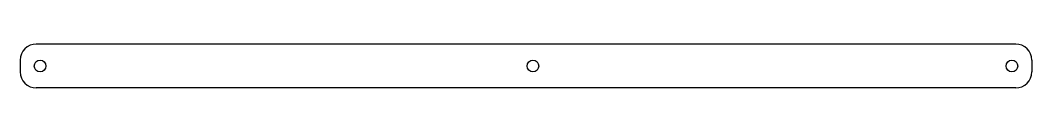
# Model space of a CAD drawing. Extents: x 79 to 426, y -143 to -128.
import ezdxf

# ---------------------------------------------------------------- set-up
doc = ezdxf.new("R2010")
doc.units = 0
doc.header["$MEASUREMENT"] = 0
doc.layers.add('VISIBLE', color=7, linetype='CONTINUOUS')

msp = doc.modelspace()

# ---------------------------------------------------------------- linework, layer by layer
at = {"layer": 'VISIBLE'}
for p, q in [((420.4125, -128.23125), (84.4125, -128.23125)), ((78.9125, -133.73125), (78.9125, -137.73125)), ((425.9125, -133.73125), (425.9125, -137.73125)), ((420.4125, -143.23125), (84.4125, -143.23125))]:
    msp.add_line(p, q, dxfattribs=at)
for centre in [(85.725, -135.73125), (254.79375, -135.73125), (419.1, -135.73125)]:
    msp.add_circle(centre, 2, dxfattribs=at)
for centre, start, end in [((84.4125, -133.73125), 90, 180), ((420.4125, -133.73125), 0, 90), ((84.4125, -137.73125), 180, 270), ((420.4125, -137.73125), 270, 0)]:
    msp.add_arc(centre, 5.5, start, end, dxfattribs=at)

doc.saveas('drawing.dxf')
